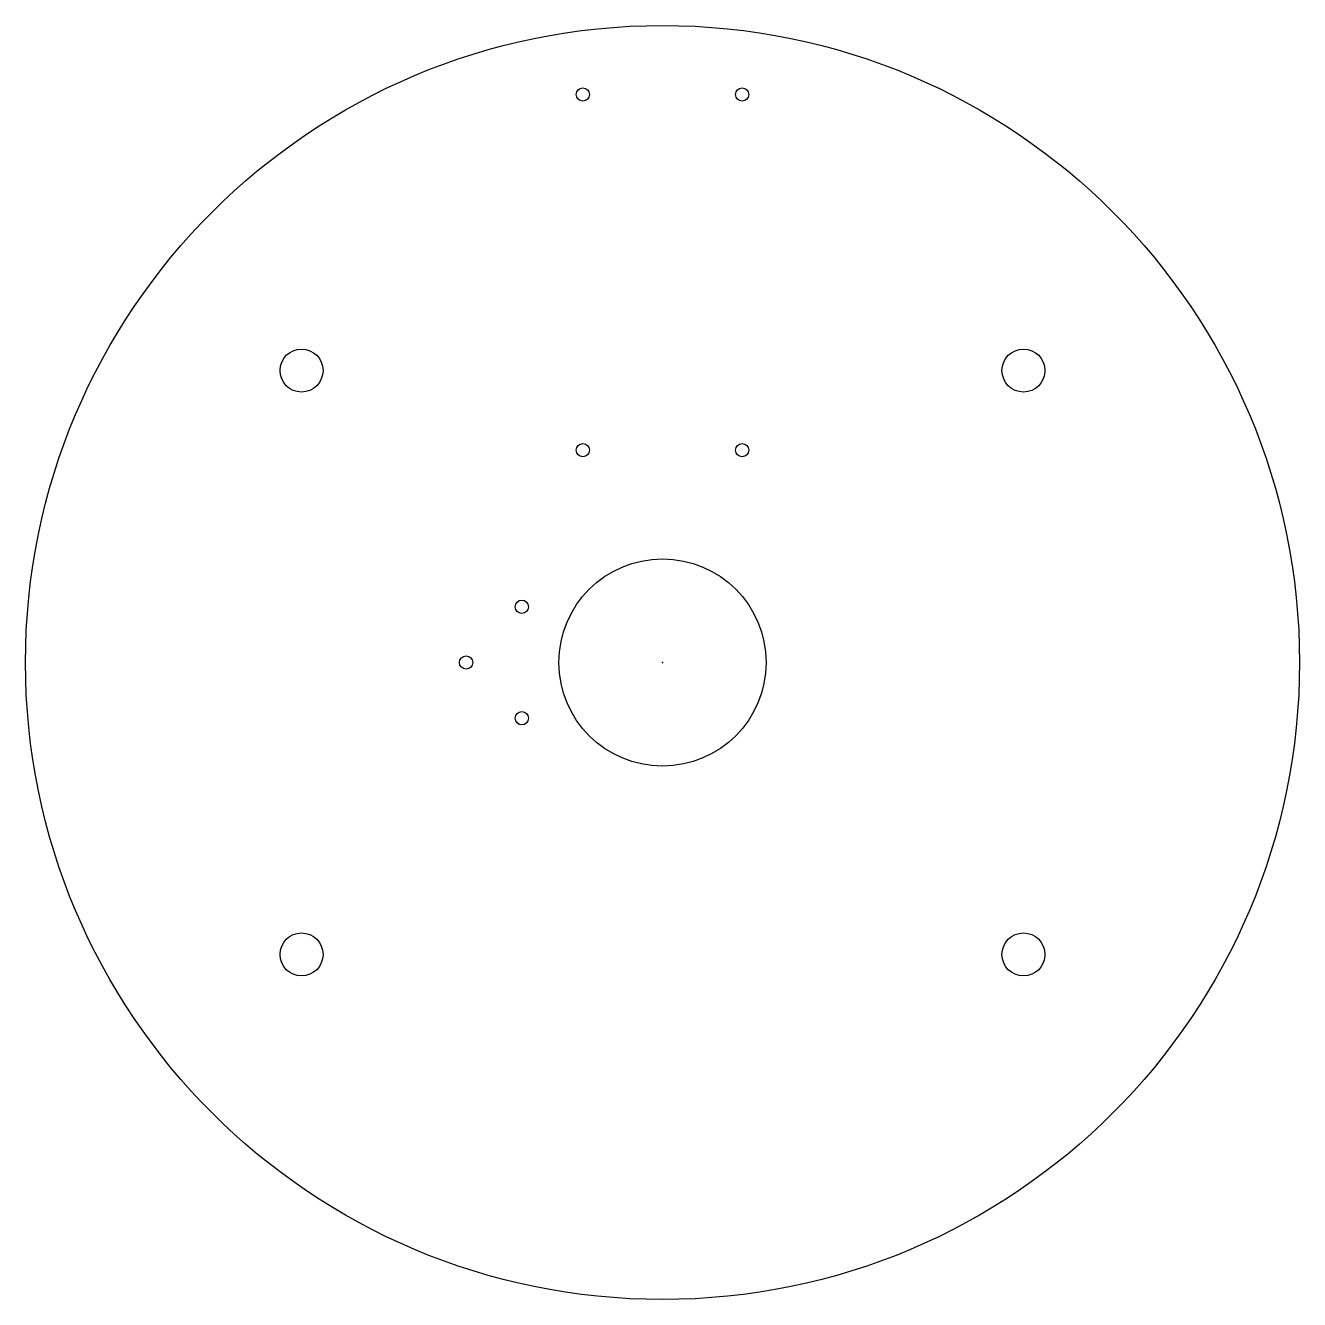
# Model space of a CAD drawing. Header units: millimetres. Extents: x -120 to 120, y -120 to 120.
import ezdxf

# ---------------------------------------------------------------- set-up
doc = ezdxf.new("R2010")
doc.units = ezdxf.units.MM
doc.header["$MEASUREMENT"] = 0
doc.layers.add('Turn Table Top DXF v1_Sketch1', color=7, linetype='Continuous')

msp = doc.modelspace()

# ---------------------------------------------------------------- linework, layer by layer
at = {"layer": 'Turn Table Top DXF v1_Sketch1'}
for centre, radius in [((0, 0), 120), ((-15, 107), 1.25), ((15, 107), 1.25), ((-68, 55), 4.05), ((68, 55), 4.05), ((-15, 40), 1.25), ((15, 40), 1.25), ((0, 0), 19.5), ((-26.5, 10.5), 1.25), ((-37, 0), 1.25), ((-26.5, -10.5), 1.25), ((-68, -55), 4.05), ((68, -55), 4.05)]:
    msp.add_circle(centre, radius, dxfattribs=at)
msp.add_point((0, 0), dxfattribs=at)
msp.add_point((0, 0), dxfattribs=at)

doc.saveas('drawing.dxf')
